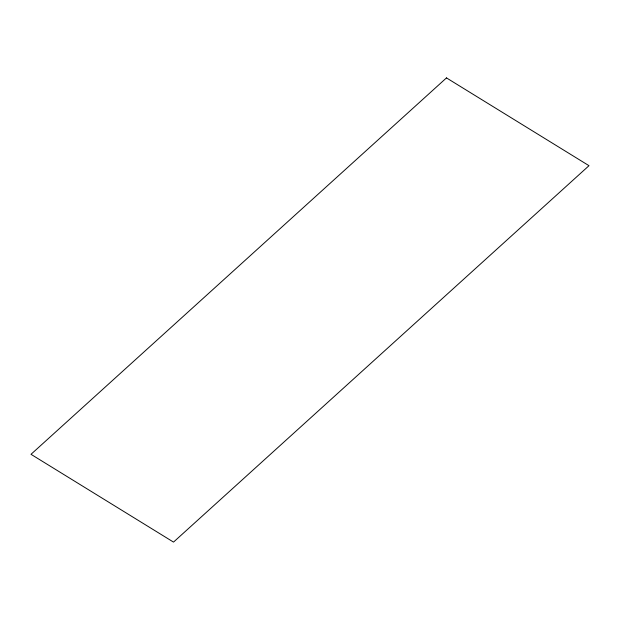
<?xml version="1.0" encoding="UTF-8"?>
<svg xmlns="http://www.w3.org/2000/svg" width="620" height="620" viewBox="0 0 620 620"><rect width="100%" height="100%" fill="white"/><g stroke="black" fill="none" stroke-linecap="round" stroke-linejoin="round"><path stroke-width="0.93" d="M446.485 77.903L31 454.313L173.515 542.097L589 165.687L446.485 77.903"/></g></svg>
